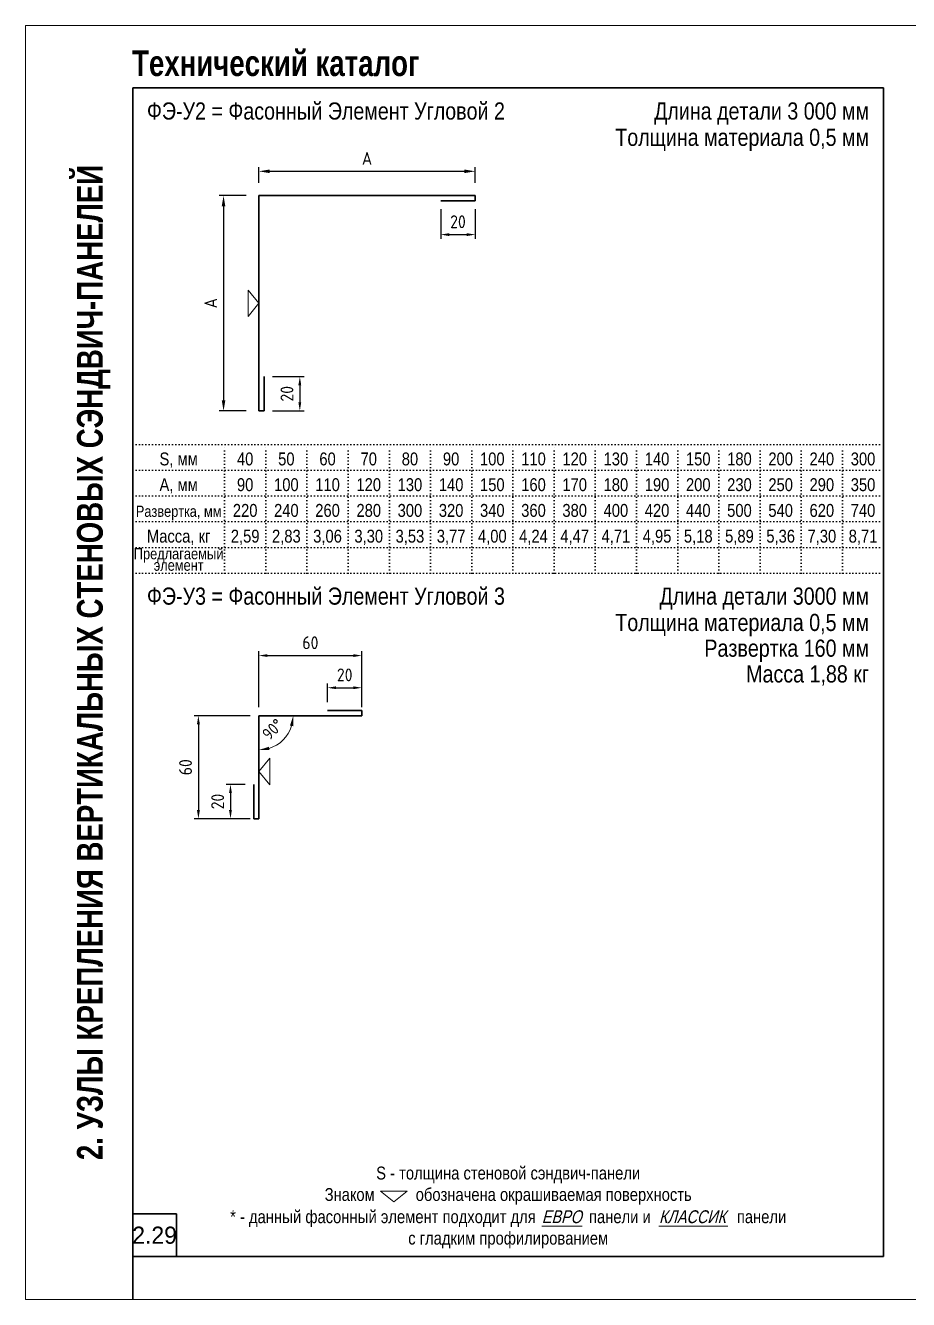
# Model space of a CAD drawing. Extents: x 5821 to 16321, y -13531 to 5774.
# Drawn here: x 14221 to 15250, y -166 to 1319 of the extents above; entities that cross this region are included whole.
import ezdxf
from ezdxf.enums import TextEntityAlignment as Align

# ---------------------------------------------------------------- set-up
doc = ezdxf.new("R2010")
doc.units = 0
doc.header["$LTSCALE"] = 3
doc.linetypes.add('DOT2', pattern=[0.125, 0, -0.125])
doc.layers.get('0').update_dxf_attribs({"linetype": 'CONTINUOUS', "lineweight": 30})
doc.layers.get('DEFPOINTS').update_dxf_attribs({"linetype": 'CONTINUOUS'})
for name, color, linetype, lineweight in [('Logo', 1, 'CONTINUOUS', 9), ('new_fill', 8, 'CONTINUOUS', 13), ('RAZMER', 7, 'CONTINUOUS', 9), ('Нащельники', 1, 'CONTINUOUS', 30)]:
    doc.layers.add(name, color=color, linetype=linetype, lineweight=lineweight)
doc.layers.add('Punktir', color=7, linetype='CONTINUOUS')
doc.styles.add('LOGO', font='HATTEN.TTF')
doc.styles.add('ROMANS', font='romans.shx', dxfattribs={"width": 0.85})
doc.styles.add('style1', font='ARIALN.TTF')
doc.styles.add('style2', font='impact.TTF')
doc.styles.add('курсив', font='ARIAL.TTF', dxfattribs={"width": 0.8, "oblique": 15})
doc.dimstyles.new('2.5', dxfattribs={"dimscale": 5, "dimtxt": 3, "dimasz": 2, "dimexe": 1, "dimexo": 2, "dimgap": 0, "dimtad": 0, "dimdec": 0, "dimlfac": 0.5, "dimzin": 9, "dimdsep": 46, "dimtxsty": 'ROMANS', "dimcen": -3, "dimdle": 1, "dimclrd": 256, "dimclre": 256, "dimclrt": 256, "dimadec": 0, "dimazin": 0, "dimtfac": 1, "dimtdec": 0, "dimtofl": 0, "dimtmove": 2, "dimatfit": 3, "dimfxl": 0, "dimtvp": 1, "dimtolj": 1, "dimtzin": 9, "dimarcsym": 0})
doc.dimstyles.new('5', dxfattribs={"dimscale": 5, "dimtxt": 3, "dimasz": 2.5, "dimexe": 1, "dimexo": 3, "dimgap": 0, "dimtad": 0, "dimdec": 0, "dimzin": 9, "dimdsep": 46, "dimtxsty": 'ROMANS', "dimblk2": 'OBLIQUE', "dimcen": -3, "dimdle": 1.5, "dimclrd": 256, "dimclre": 256, "dimclrt": 256, "dimadec": 0, "dimazin": 0, "dimtfac": 1, "dimtdec": 0, "dimtofl": 0, "dimtmove": 2, "dimatfit": 3, "dimfxl": 0, "dimtvp": 1, "dimtolj": 1, "dimtzin": 9, "dimarcsym": 0})
doc.dimstyles.get("Standard").update_dxf_attribs({"dimscale": 0, "dimtxt": 3, "dimasz": 3, "dimexe": 2.5, "dimexo": 2.5, "dimgap": 1.5, "dimtad": 0, "dimdec": 0, "dimzin": 9, "dimdsep": 46, "dimtxsty": 'ROMANS', "dimcen": -3, "dimdle": 1.25, "dimadec": 0, "dimazin": 0, "dimtfac": 0.75, "dimtdec": 0, "dimtofl": 0, "dimtmove": 2, "dimatfit": 3, "dimfxl": 0, "dimtvp": 1.5, "dimtolj": 1, "dimtzin": 0, "dimarcsym": 0})

# ---------------------------------------------------------------- blocks, each defined once
blk = doc.blocks.new('*D799')
at = {"layer": 'DEFPOINTS', "color": 0, "transparency": 16777216}
for p in [(14745.1, 1148.8), (14493.1, 1120.5), (14745.1, 1120.5)]:
    blk.add_point(p, dxfattribs=at)
at = {"layer": 'RAZMER', "lineweight": -2, "transparency": 16777216}
for p, q in [((14493.1, 1135.5), (14493.1, 1153.8)), ((14505.6, 1148.8), (14732.6, 1148.8)), ((14745.1, 1135.5), (14745.1, 1153.8))]:
    blk.add_line(p, q, dxfattribs=at)
at = {"layer": 'RAZMER', "transparency": 16777216}
for points in [[(14505.6, 1150.9), (14505.6, 1146.7), (14493.1, 1148.8)], [(14732.6, 1150.9), (14732.6, 1146.7), (14745.1, 1148.8)]]:
    blk.add_solid(points, dxfattribs=at)
at = {"layer": 'RAZMER', "transparency": 16777216, "insert": (14619.1, 1163.8), "char_height": 15, "attachment_point": 5, "style": 'ROMANS'}
blk.add_mtext('\\A1;{\\Fromans.shx|c204;А}', dxfattribs=at)
blk = doc.blocks.new('_OBLIQUE')
at = {"color": 0, "linetype": 'ByBlock'}
blk.add_line((-0.5, -0.5), (0.5, 0.5), dxfattribs=at)
blk = doc.blocks.new('*D800')
at = {"layer": 'DEFPOINTS', "color": 0, "transparency": 16777216}
for p in [(14493.1, 1120.5), (14451.9, 869.5), (14493.1, 869.5)]:
    blk.add_point(p, dxfattribs=at)
at = {"layer": 'RAZMER', "lineweight": -2, "transparency": 16777216}
for p, q in [((14478.1, 1120.5), (14446.9, 1120.5)), ((14451.9, 1108), (14451.9, 882)), ((14478.1, 869.5), (14446.9, 869.5))]:
    blk.add_line(p, q, dxfattribs=at)
at = {"layer": 'RAZMER', "transparency": 16777216}
for points in [[(14449.8, 1108), (14454, 1108), (14451.9, 1120.5)], [(14449.8, 882), (14454, 882), (14451.9, 869.5)]]:
    blk.add_solid(points, dxfattribs=at)
at = {"layer": 'RAZMER', "transparency": 16777216, "insert": (14436.9, 995), "char_height": 15, "attachment_point": 5, "rotation": 90, "style": 'ROMANS'}
blk.add_mtext('\\A1;A', dxfattribs=at)
blk = doc.blocks.new('*D801')
at = {"layer": 'DEFPOINTS', "color": 0, "transparency": 16777216}
for p in [(14493.1, 514.2), (14493.1, 514.2), (14613.1, 514.2), (14513.1, 479.6), (14493.1, 394.2)]:
    blk.add_point(p, dxfattribs=at)
at = {"layer": 'RAZMER', "color": 0, "lineweight": 0, "transparency": 16777216}
blk.add_arc((14493.1, 514.2), 39.9, 287.2792, 342.7208, dxfattribs=at)
at = {"layer": 'RAZMER', "color": 0, "transparency": 16777216}
for points in [[(14529.3, 502.6), (14533.3, 502), (14533.1, 514.2)], [(14505.3, 474.1), (14504.7, 478), (14493.1, 474.3)]]:
    blk.add_solid(points, dxfattribs=at)
at = {"layer": 'RAZMER', "color": 0, "transparency": 16777216, "insert": (14509.1, 498.4), "char_height": 14, "attachment_point": 5, "rotation": 45.218, "style": 'ROMANS'}
blk.add_mtext('\\A1;90°', dxfattribs=at)
blk = doc.blocks.new('*D802')
at = {"layer": 'DEFPOINTS', "color": 0, "transparency": 16777216}
for p in [(14613.1, 546.8), (14573.1, 520.2), (14613.1, 520.2)]:
    blk.add_point(p, dxfattribs=at)
at = {"layer": 'RAZMER', "lineweight": -2, "transparency": 16777216}
for p, q in [((14573.1, 530.2), (14573.1, 551.8)), ((14613.1, 530.2), (14613.1, 551.8)), ((14583.1, 546.8), (14603.1, 546.8))]:
    blk.add_line(p, q, dxfattribs=at)
at = {"layer": 'RAZMER', "transparency": 16777216}
for points in [[(14583.1, 548.5), (14583.1, 545.2), (14573.1, 546.8)], [(14603.1, 548.5), (14603.1, 545.2), (14613.1, 546.8)]]:
    blk.add_solid(points, dxfattribs=at)
at = {"layer": 'RAZMER', "transparency": 16777216, "insert": (14593.1, 561.8), "char_height": 15, "attachment_point": 5, "style": 'ROMANS'}
blk.add_mtext('\\A1;20', dxfattribs=at)
blk = doc.blocks.new('*D803')
at = {"layer": 'DEFPOINTS', "color": 0, "transparency": 16777216}
for p in [(14487.1, 434.2), (14460, 394.2), (14487.1, 394.2)]:
    blk.add_point(p, dxfattribs=at)
at = {"layer": 'RAZMER', "lineweight": -2, "transparency": 16777216}
for p, q in [((14477.1, 434.2), (14455, 434.2)), ((14460, 424.2), (14460, 404.2)), ((14477.1, 394.2), (14455, 394.2))]:
    blk.add_line(p, q, dxfattribs=at)
at = {"layer": 'RAZMER', "transparency": 16777216}
for points in [[(14458.3, 424.2), (14461.6, 424.2), (14460, 434.2)], [(14458.3, 404.2), (14461.6, 404.2), (14460, 394.2)]]:
    blk.add_solid(points, dxfattribs=at)
at = {"layer": 'RAZMER', "transparency": 16777216, "insert": (14445, 414.2), "char_height": 15, "attachment_point": 5, "rotation": 90, "style": 'ROMANS'}
blk.add_mtext('\\A1;20', dxfattribs=at)
blk = doc.blocks.new('*D804')
at = {"layer": 'DEFPOINTS', "color": 0, "transparency": 16777216}
for p in [(14493.1, 514.2), (14422.6, 394.2), (14493.1, 394.2)]:
    blk.add_point(p, dxfattribs=at)
at = {"layer": 'RAZMER', "lineweight": -2, "transparency": 16777216}
for p, q in [((14483.1, 514.2), (14417.6, 514.2)), ((14422.6, 504.2), (14422.6, 404.2)), ((14483.1, 394.2), (14417.6, 394.2))]:
    blk.add_line(p, q, dxfattribs=at)
at = {"layer": 'RAZMER', "transparency": 16777216}
for points in [[(14420.9, 504.2), (14424.3, 504.2), (14422.6, 514.2)], [(14420.9, 404.2), (14424.3, 404.2), (14422.6, 394.2)]]:
    blk.add_solid(points, dxfattribs=at)
at = {"layer": 'RAZMER', "transparency": 16777216, "insert": (14407.6, 454.2), "char_height": 15, "attachment_point": 5, "rotation": 90, "style": 'ROMANS'}
blk.add_mtext('\\A1;60', dxfattribs=at)
blk = doc.blocks.new('*D805')
at = {"layer": 'DEFPOINTS', "color": 0, "transparency": 16777216}
for p in [(14613.1, 584.3), (14493.1, 514.2), (14613.1, 514.2)]:
    blk.add_point(p, dxfattribs=at)
at = {"layer": 'RAZMER', "lineweight": -2, "transparency": 16777216}
for p, q in [((14493.1, 524.2), (14493.1, 589.3)), ((14503.1, 584.3), (14603.1, 584.3)), ((14613.1, 524.2), (14613.1, 589.3))]:
    blk.add_line(p, q, dxfattribs=at)
at = {"layer": 'RAZMER', "transparency": 16777216}
for points in [[(14503.1, 586), (14503.1, 582.7), (14493.1, 584.3)], [(14603.1, 586), (14603.1, 582.7), (14613.1, 584.3)]]:
    blk.add_solid(points, dxfattribs=at)
at = {"layer": 'RAZMER', "transparency": 16777216, "insert": (14553.1, 599.3), "char_height": 15, "attachment_point": 5, "style": 'ROMANS'}
blk.add_mtext('\\A1;60', dxfattribs=at)
blk = doc.blocks.new('*D806')
at = {"layer": 'DEFPOINTS', "color": 0, "transparency": 16777216}
for p in [(14705.1, 1114.5), (14745.1, 1114.5), (14745.1, 1075)]:
    blk.add_point(p, dxfattribs=at)
at = {"layer": 'RAZMER', "lineweight": -2, "transparency": 16777216}
for p, q in [((14705.1, 1104.5), (14705.1, 1070)), ((14745.1, 1104.5), (14745.1, 1070)), ((14715.1, 1075), (14735.1, 1075))]:
    blk.add_line(p, q, dxfattribs=at)
at = {"layer": 'RAZMER', "transparency": 16777216}
for points in [[(14715.1, 1076.7), (14715.1, 1073.3), (14705.1, 1075)], [(14735.1, 1076.7), (14735.1, 1073.3), (14745.1, 1075)]]:
    blk.add_solid(points, dxfattribs=at)
at = {"layer": 'RAZMER', "transparency": 16777216, "insert": (14725.1, 1090), "char_height": 15, "attachment_point": 5, "style": 'ROMANS'}
blk.add_mtext('\\A1;20', dxfattribs=at)
blk = doc.blocks.new('*D807')
at = {"layer": 'DEFPOINTS', "color": 0, "transparency": 16777216}
for p in [(14499.1, 909.5), (14499.1, 869.5), (14540.8, 869.5)]:
    blk.add_point(p, dxfattribs=at)
at = {"layer": 'RAZMER', "lineweight": -2, "transparency": 16777216}
for p, q in [((14509.1, 909.5), (14545.8, 909.5)), ((14540.8, 899.5), (14540.8, 879.5)), ((14509.1, 869.5), (14545.8, 869.5))]:
    blk.add_line(p, q, dxfattribs=at)
at = {"layer": 'RAZMER', "transparency": 16777216}
for points in [[(14539.1, 899.5), (14542.4, 899.5), (14540.8, 909.5)], [(14539.1, 879.5), (14542.4, 879.5), (14540.8, 869.5)]]:
    blk.add_solid(points, dxfattribs=at)
at = {"layer": 'RAZMER', "transparency": 16777216, "insert": (14525.8, 889.5), "char_height": 15, "attachment_point": 5, "rotation": 90, "style": 'ROMANS'}
blk.add_mtext('\\A1;20', dxfattribs=at)

msp = doc.modelspace()

# ---------------------------------------------------------------- linework, layer by layer
at = {"color": 1}
for p, q in [((14346.09, 1245.91), (14346.09, -166.24)), ((14346.09, 1245.91), (15221.09, 1245.91)), ((15221.09, 1245.91), (15221.09, -116.24)), ((14346.09, -66.24), (14397.01, -66.24)), ((14397.01, -66.24), (14397.01, -116.24)), ((14346.09, -116.24), (15221.09, -116.24))]:
    msp.add_line(p, q, dxfattribs=at)
at = {"layer": 'Logo'}
for p, q in [((14822.65, -80.81), (14869.89, -80.81)), ((14959.28, -80.81), (15039.73, -80.81))]:
    msp.add_line(p, q, dxfattribs=at)
at = {"layer": 'Punktir', "linetype": 'DOT2', "ltscale": 10}
for p, q in [((14346.09, 830.46), (15221.09, 830.46)), ((14453.09, 680.46), (14453.09, 830.46)), ((14501.09, 680.46), (14501.09, 830.46)), ((14549.09, 680.46), (14549.09, 830.46)), ((14597.09, 680.46), (14597.09, 830.46)), ((14645.09, 680.46), (14645.09, 830.46)), ((14693.09, 680.46), (14693.09, 830.46)), ((14741.09, 680.46), (14741.09, 830.46)), ((14789.09, 680.46), (14789.09, 830.46)), ((14837.09, 680.46), (14837.09, 830.46)), ((14885.09, 680.46), (14885.09, 830.46)), ((14933.09, 680.46), (14933.09, 830.46)), ((14981.09, 680.46), (14981.09, 830.46)), ((15029.09, 680.46), (15029.09, 830.46)), ((15077.09, 680.46), (15077.09, 830.46)), ((15125.09, 680.46), (15125.09, 830.46)), ((15173.09, 680.46), (15173.09, 830.46)), ((14346.09, 800.46), (15221.09, 800.46)), ((14346.09, 770.46), (15221.09, 770.46)), ((14346.09, 740.46), (15221.09, 740.46)), ((14346.09, 710.46), (15221.09, 710.46)), ((14346.09, 680.46), (15221.09, 680.46))]:
    msp.add_line(p, q, dxfattribs=at)
at = {"layer": 'RAZMER'}
for p, q in [((14480.49, 1010.36), (14480.49, 979.57)), ((14493.14, 994.97), (14480.49, 1010.36)), ((14493.14, 994.97), (14480.49, 979.57)), ((14493.14, 449.21), (14505.8, 464.6)), ((14505.8, 433.82), (14505.8, 464.6)), ((14493.14, 449.21), (14505.8, 433.82)), ((14650.29, -52.52), (14634.89, -39.86)), ((14665.68, -39.86), (14634.89, -39.86)), ((14650.29, -52.52), (14665.68, -39.86))]:
    msp.add_line(p, q, dxfattribs=at)
msp.add_lwpolyline([(15271.09, 1318.76), (14221.09, 1318.76), (14221.09, -166.24), (15271.09, -166.24)], close=True, dxfattribs=at)
at = {"layer": 'Нащельники'}
for p, q in [((14493.14, 869.47), (14493.14, 1120.47)), ((14493.14, 1120.47), (14745.14, 1120.47)), ((14705.14, 1114.47), (14745.14, 1114.47)), ((14745.14, 1114.47), (14745.14, 1120.47)), ((14499.14, 909.47), (14499.14, 869.47)), ((14499.14, 869.47), (14493.14, 869.47)), ((14573.14, 520.21), (14613.14, 520.21)), ((14613.14, 520.21), (14613.14, 514.21)), ((14493.14, 514.21), (14613.14, 514.21)), ((14493.14, 514.21), (14493.14, 394.21)), ((14487.14, 434.21), (14487.14, 394.21)), ((14487.14, 394.21), (14493.14, 394.21))]:
    msp.add_line(p, q, dxfattribs=at)

# ---------------------------------------------------------------- texts
at = {"style": 'style1'}
for s, p in [('ФЭ-У2 = Фасонный Элемент Угловой 2', (14362.63, 1209.08)), ('ФЭ-У3 = Фасонный Элемент Угловой 3', (14362.63, 643.64))]:
    msp.add_text(s, height=20, dxfattribs=at).set_placement(p)
for s, p in [('Длина детали 3 000 мм', (15204.09, 1209.09)), ('Толщина материала 0,5 мм', (15204.09, 1178.41)), ('Длина детали 3000 мм', (15204.09, 643.64)), ('Толщина материала 0,5 мм', (15204.09, 612.96)), ('Развертка 160 мм', (15204.09, 582.96)), ('Масса 1,88 кг', (15204.09, 552.96))]:
    msp.add_text(s, height=20, dxfattribs=at).set_placement(p, align=Align.RIGHT)
for s, height, p in [('S, мм', 15, (14399.59, 806.03)), ('40', 15, (14477.09, 806.03)), ('50', 15, (14525.09, 806.03)), ('60', 15, (14573.09, 806.03)), ('70', 15, (14621.09, 806.03)), ('80', 15, (14669.09, 806.03)), ('90', 15, (14717.09, 806.03)), ('100', 15, (14765.09, 806.03)), ('110', 15, (14813.09, 806.03)), ('120', 15, (14861.09, 806.03)), ('130', 15, (14909.09, 806.03)), ('140', 15, (14957.09, 806.03)), ('150', 15, (15005.09, 806.03)), ('180', 15, (15053.09, 806.03)), ('200', 15, (15101.09, 806.03)), ('240', 15, (15149.09, 806.03)), ('300', 15, (15197.09, 806.03)), ('А, мм', 15, (14399.59, 776.03)), ('90', 15, (14477.09, 776.03)), ('100', 15, (14525.09, 776.03)), ('110', 15, (14573.09, 776.03)), ('120', 15, (14621.09, 776.03)), ('130', 15, (14669.09, 776.03)), ('140', 15, (14717.09, 776.03)), ('150', 15, (14765.09, 776.03)), ('160', 15, (14813.09, 776.03)), ('170', 15, (14861.09, 776.03)), ('180', 15, (14909.09, 776.03)), ('190', 15, (14957.09, 776.03)), ('200', 15, (15005.09, 776.03)), ('230', 15, (15053.09, 776.03)), ('250', 15, (15101.09, 776.03)), ('290', 15, (15149.09, 776.03)), ('350', 15, (15197.09, 776.03)), ('Развертка, мм', 13, (14399.59, 746.03)), ('220', 15, (14477.09, 746.03)), ('240', 15, (14525.09, 746.03)), ('260', 15, (14573.09, 746.03)), ('280', 15, (14621.09, 746.03)), ('300', 15, (14669.09, 746.03)), ('320', 15, (14717.09, 746.03)), ('340', 15, (14765.09, 746.03)), ('360', 15, (14813.09, 746.03)), ('380', 15, (14861.09, 746.03)), ('400', 15, (14909.09, 746.03)), ('420', 15, (14957.09, 746.03)), ('440', 15, (15005.09, 746.03)), ('500', 15, (15053.09, 746.03)), ('540', 15, (15101.09, 746.03)), ('620', 15, (15149.09, 746.03)), ('740', 15, (15197.09, 746.03)), ('Масса, кг', 15, (14399.59, 716.03)), ('2,59', 15, (14477.09, 716.03)), ('2,83', 15, (14525.09, 716.03)), ('3,06', 15, (14573.09, 716.03)), ('3,30', 15, (14621.09, 716.03)), ('3,53', 15, (14669.09, 716.03)), ('3,77', 15, (14717.09, 716.03)), ('4,00', 15, (14765.09, 716.03)), ('4,24', 15, (14813.09, 716.03)), ('4,47', 15, (14861.09, 716.03)), ('4,71', 15, (14909.09, 716.03)), ('4,95', 15, (14957.09, 716.03)), ('5,18', 15, (15005.09, 716.03)), ('5,89', 15, (15053.09, 716.03)), ('5,36', 15, (15101.09, 716.03)), ('7,30', 15, (15149.09, 716.03)), ('8,71', 15, (15197.09, 716.03)), ('Предлагаемый', 13, (14399.59, 696.59)), ('элемент', 13, (14399.59, 683.18)), ('S - толщина стеновой сэндвич-панели', 15, (14783.59, -26.33)), ('Знаком          обозначена окрашиваемая поверхность', 15, (14783.59, -51.33)), ('* - данный фасонный элемент подходит для             панели и                     панели', 15, (14783.59, -77.24)), ('с гладким профилированием', 15, (14783.59, -102.24))]:
    msp.add_text(s, height=height, dxfattribs=at).set_placement(p, align=Align.CENTER)
at = {"color": 1, "style": 'курсив', "oblique": 15, "width": 0.8}
for s, p in [('ЕВРО', (14846, -77.24)), ('КЛАССИК', (14998.28, -77.24))]:
    msp.add_text(s, height=15, dxfattribs=at).set_placement(p, align=Align.CENTER)
at = {"layer": 'new_fill', "style": 'style2'}
msp.add_text('Технический каталог', height=30, dxfattribs=at).set_placement((14345.3, 1259.81))
msp.add_text('2. УЗЛЫ КРЕПЛЕНИЯ ВЕРТИКАЛЬНЫХ СТЕНОВЫХ СЭНДВИЧ-ПАНЕЛЕЙ', height=30, rotation=90, dxfattribs=at).set_placement((14311.09, 576.26), align=Align.CENTER)
at = {"layer": 'new_fill', "style": 'LOGO'}
msp.add_text('2.29', height=20, dxfattribs=at).set_placement((14371.55, -91.24), align=Align.MIDDLE_CENTER)

# ---------------------------------------------------------------- dimensions: what is measured, and where the dimension line sits
at = {"layer": 'RAZMER'}
dim = msp.add_linear_dim(base=(14745.14, 1148.82), p1=(14493.14, 1120.47), p2=(14745.14, 1120.47), text='{\\Fromans.shx|c204;А}', dimstyle='5', dxfattribs=at)
dim.commit()
dim.dimension.update_dxf_attribs({"geometry": '*D799', "text_midpoint": (14619.14, 1163.82)})
dim = msp.add_linear_dim(base=(14451.91, 869.47), p1=(14493.14, 1120.47), p2=(14493.14, 869.47), angle=90, text='A', dimstyle='5', dxfattribs=at)
dim.commit()
dim.dimension.update_dxf_attribs({"geometry": '*D800', "text_midpoint": (14436.91, 994.97)})
for base, p1, p2, picture, middle in [((14745.14, 1075), (14705.14, 1114.47), (14745.14, 1114.47), '*D806', (14725.14, 1090)), ((14613.14, 584.35), (14493.14, 514.21), (14613.14, 514.21), '*D805', (14553.14, 599.35)), ((14613.14, 546.82), (14573.14, 520.21), (14613.14, 520.21), '*D802', (14593.14, 561.82))]:
    dim = msp.add_linear_dim(base=base, p1=p1, p2=p2, dimstyle='2.5', dxfattribs=at)
    dim.commit()
    dim.dimension.update_dxf_attribs({"geometry": picture, "text_midpoint": middle})
for base, p1, p2, picture, middle in [((14540.78, 869.47), (14499.14, 909.47), (14499.14, 869.47), '*D807', (14525.78, 889.47)), ((14422.61, 394.21), (14493.14, 514.21), (14493.14, 394.21), '*D804', (14407.61, 454.21)), ((14459.97, 394.21), (14487.14, 434.21), (14487.14, 394.21), '*D803', (14444.97, 414.21))]:
    dim = msp.add_linear_dim(base=base, p1=p1, p2=p2, angle=90, dimstyle='2.5', dxfattribs=at)
    dim.commit()
    dim.dimension.update_dxf_attribs({"geometry": picture, "text_midpoint": middle})
dim = msp.add_angular_dim_2l(base=(14513.11, 479.62), line1=((14493.14, 514.21), (14613.14, 514.21)), line2=((14493.14, 514.21), (14493.14, 394.21)), dimstyle='Standard', override={"dimscale": 1, "dimtxt": 14, "dimasz": 12, "dimlwd": 0}, dxfattribs=at)
dim.commit()
dim.dimension.update_dxf_attribs({"geometry": '*D801', "text_midpoint": (14509.12, 498.36), "dimtype": 162})

doc.saveas('drawing.dxf')
